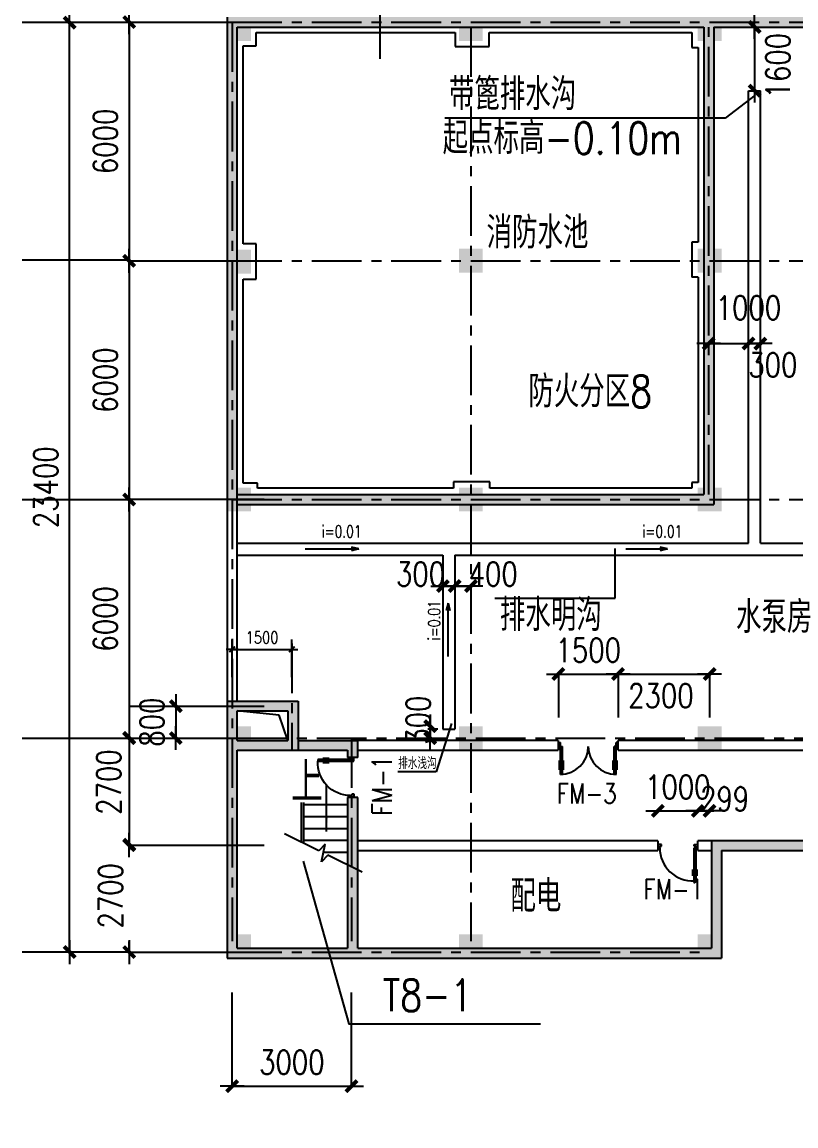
# Model space of a CAD drawing. Extents: x -542930 to 249594, y -301235 to 84515.
# Drawn here: x -107158 to -87706, y -147803 to -120059 of the extents above; entities that cross this region are included whole.
import ezdxf

# ---------------------------------------------------------------- set-up
doc = ezdxf.new("R2010")
doc.units = 0
doc.header["$LTSCALE"] = 1000
doc.header["$MEASUREMENT"] = 0
doc.linetypes.add('CENTER', pattern=[2, 1.25, -0.25, 0.25, -0.25])
doc.layers.get('0').update_dxf_attribs({"linetype": 'CONTINUOUS'})
doc.layers.get('DEFPOINTS').update_dxf_attribs({"linetype": 'CONTINUOUS'})
for name, color, linetype in [('A-CH-TEXT', 2, 'CONTINUOUS'), ('A-COLUMN', 5, 'CONTINUOUS'), ('A-GRID', 1, 'CENTER'), ('A-STAIR', 3, 'CONTINUOUS'), ('AXIS', 3, 'CONTINUOUS'), ('OTHER', 7, 'CONTINUOUS'), ('PUB_DIM', 3, 'CONTINUOUS'), ('PUB_TITLE', 4, 'CONTINUOUS'), ('PUB_WINDW', 7, 'CONTINUOUS'), ('WALL', 255, 'CONTINUOUS'), ('WINDOW', 2, 'CONTINUOUS')]:
    doc.layers.add(name, color=color, linetype=linetype)
doc.styles.add('_HZTXT', font='txt.shx', dxfattribs={"width": 0.8, "bigfont": 'hztxt.shx'})
doc.styles.add('DIM_FONT', font='SIMPLEX.shx', dxfattribs={"width": 0.8})
doc.styles.add('HZXY', font='romans.shx', dxfattribs={"width": 0.8, "bigfont": 'hztxt.shx'})
doc.dimstyles.new('AXIS200', dxfattribs={"dimscale": 2, "dimtxt": 300, "dimasz": 1, "dimexe": 250, "dimexo": 300, "dimgap": 150, "dimtad": 1, "dimdec": 0, "dimdsep": 46, "dimtxsty": 'DIM_FONT', "dimblk": '_DIMX', "dimblk1": '_DIMX', "dimblk2": '_DIMX', "dimsah": 1, "dimcen": 5, "dimse1": 1, "dimse2": 1, "dimclrt": 7, "dimadec": 0, "dimazin": 0, "dimtfac": 1, "dimtdec": 0, "dimtix": 1, "dimtmove": 2, "dimatfit": 3, "dimldrblk": '_DIMX', "dimfxl": 1, "dimarcsym": 0})
doc.dimstyles.new('DIMN', dxfattribs={"dimtxt": 300, "dimasz": 1, "dimexe": 250, "dimexo": 300, "dimgap": 150, "dimtad": 1, "dimdec": 0, "dimdsep": 46, "dimtxsty": 'DIM_FONT', "dimblk": '_DIMX', "dimcen": 2.5, "dimclrt": 7, "dimadec": 0, "dimazin": 0, "dimtfac": 1, "dimtdec": 0, "dimtix": 1, "dimtmove": 2, "dimatfit": 3, "dimldrblk": '_DIMX', "dimfxl": 1, "dimtolj": 1, "dimtzin": 0, "dimarcsym": 0})

# ---------------------------------------------------------------- blocks, each defined once
blk = doc.blocks.new('_DIMX')
blk.add_line((-150, 0), (150, 0))
at = {"const_width": 50}
blk.add_lwpolyline([(-70, -70), (70, 70)], dxfattribs=at)
blk = doc.blocks.new('*D334')
at = {"layer": 'DEFPOINTS', "color": 0, "transparency": 16777216}
for p in [(-98876, -146803), (-101876, -147803), (-98876, -147803)]:
    blk.add_point(p, dxfattribs=at)
at = {"layer": 'PUB_DIM', "color": 0, "lineweight": -2, "transparency": 16777216}
blk.add_line((-101874, -146803), (-98878, -146803), dxfattribs=at)
at = {"layer": 'PUB_DIM', "color": 0, "lineweight": -2, "transparency": 16777216, "xscale": 2, "yscale": 2, "zscale": 2, "rotation": 180}
blk.add_blockref('_DIMX', (-101876, -146803), dxfattribs=at)
at = {"layer": 'PUB_DIM', "color": 0, "lineweight": -2, "transparency": 16777216, "xscale": 2, "yscale": 2, "zscale": 2}
blk.add_blockref('_DIMX', (-98876, -146803), dxfattribs=at)
at = {"layer": 'PUB_DIM', "color": 7, "transparency": 16777216, "insert": (-100376, -146203), "char_height": 600, "attachment_point": 5, "style": 'DIM_FONT'}
blk.add_mtext('3000', dxfattribs=at)
blk = doc.blocks.new('*D336')
at = {"layer": 'DEFPOINTS', "color": 0, "transparency": 16777216}
for p in [(-106962, -120071), (-105962, -120071), (-106962, -143434)]:
    blk.add_point(p, dxfattribs=at)
at = {"layer": 'PUB_DIM', "color": 0, "lineweight": -2, "transparency": 16777216}
blk.add_line((-105962, -143432), (-105962, -120073), dxfattribs=at)
at = {"layer": 'PUB_DIM', "color": 0, "lineweight": -2, "transparency": 16777216, "xscale": 2, "yscale": 2, "zscale": 2}
for p, rotation in [((-105962, -120071), 90), ((-105962, -143434), 270)]:
    blk.add_blockref('_DIMX', p, dxfattribs=dict(at, rotation=rotation))
at = {"layer": 'PUB_DIM', "color": 7, "transparency": 16777216, "insert": (-106562, -131752), "char_height": 600, "attachment_point": 5, "rotation": 90, "style": 'DIM_FONT'}
blk.add_mtext('23400', dxfattribs=at)
blk = doc.blocks.new('*D337')
at = {"layer": 'DEFPOINTS', "color": 0, "transparency": 16777216}
for p in [(-104046, -132059), (-104464, -138059), (-104046, -138059)]:
    blk.add_point(p, dxfattribs=at)
at = {"layer": 'PUB_DIM', "color": 0, "lineweight": -2, "transparency": 16777216}
blk.add_line((-104464, -132061), (-104464, -138057), dxfattribs=at)
at = {"layer": 'PUB_DIM', "color": 0, "lineweight": -2, "transparency": 16777216, "xscale": 2, "yscale": 2, "zscale": 2}
for p, rotation in [((-104464, -132059), 90), ((-104464, -138059), 270)]:
    blk.add_blockref('_DIMX', p, dxfattribs=dict(at, rotation=rotation))
at = {"layer": 'PUB_DIM', "color": 7, "transparency": 16777216, "insert": (-105064, -135059), "char_height": 600, "attachment_point": 5, "rotation": 90, "style": 'DIM_FONT'}
blk.add_mtext('6000', dxfattribs=at)
blk = doc.blocks.new('*D338')
at = {"layer": 'DEFPOINTS', "color": 0, "transparency": 16777216}
for p in [(-104046, -126059), (-104464, -132059), (-104046, -132059)]:
    blk.add_point(p, dxfattribs=at)
at = {"layer": 'PUB_DIM', "color": 0, "lineweight": -2, "transparency": 16777216}
blk.add_line((-104464, -126061), (-104464, -132057), dxfattribs=at)
at = {"layer": 'PUB_DIM', "color": 0, "lineweight": -2, "transparency": 16777216, "xscale": 2, "yscale": 2, "zscale": 2}
for p, rotation in [((-104464, -126059), 90), ((-104464, -132059), 270)]:
    blk.add_blockref('_DIMX', p, dxfattribs=dict(at, rotation=rotation))
at = {"layer": 'PUB_DIM', "color": 7, "transparency": 16777216, "insert": (-105064, -129059), "char_height": 600, "attachment_point": 5, "rotation": 90, "style": 'DIM_FONT'}
blk.add_mtext('6000', dxfattribs=at)
blk = doc.blocks.new('_FZH')
blk.add_solid([(-0.5, -0.5), (0.5, -0.5), (-0.5, 0.5), (0.5, 0.5)])
blk = doc.blocks.new('*D339')
at = {"layer": 'DEFPOINTS', "color": 0, "transparency": 16777216}
for p in [(-104046, -138049), (-104464, -140749), (-104046, -140749)]:
    blk.add_point(p, dxfattribs=at)
at = {"layer": 'PUB_DIM', "color": 0, "lineweight": -2, "transparency": 16777216}
for p, q in [((-104464, -138047), (-104464, -138045)), ((-104464, -138049), (-104464, -140749)), ((-104464, -140751), (-104464, -140753))]:
    blk.add_line(p, q, dxfattribs=at)
at = {"layer": 'PUB_DIM', "color": 0, "lineweight": -2, "transparency": 16777216, "xscale": 2, "yscale": 2, "zscale": 2}
for p, rotation in [((-104464, -138049), 270), ((-104464, -140749), 90)]:
    blk.add_blockref('_DIMX', p, dxfattribs=dict(at, rotation=rotation))
at = {"layer": 'PUB_DIM', "color": 7, "transparency": 16777216, "insert": (-104978, -139162), "char_height": 600, "attachment_point": 5, "rotation": 90, "style": 'DIM_FONT'}
blk.add_mtext('2700', dxfattribs=at)
blk = doc.blocks.new('*D340')
at = {"layer": 'DEFPOINTS', "color": 0, "transparency": 16777216}
for p in [(-104046, -140734), (-104464, -143434), (-104046, -143434)]:
    blk.add_point(p, dxfattribs=at)
at = {"layer": 'PUB_DIM', "color": 0, "lineweight": -2, "transparency": 16777216}
for p, q in [((-104464, -140736), (-104464, -140874)), ((-104464, -143432), (-104464, -143166))]:
    blk.add_line(p, q, dxfattribs=at)
at = {"layer": 'PUB_DIM', "color": 0, "lineweight": -2, "transparency": 16777216, "xscale": 2, "yscale": 2, "zscale": 2}
for p, rotation in [((-104464, -140734), 90), ((-104464, -143434), 270)]:
    blk.add_blockref('_DIMX', p, dxfattribs=dict(at, rotation=rotation))
at = {"layer": 'PUB_DIM', "color": 7, "transparency": 16777216, "insert": (-104933, -142020), "char_height": 600, "attachment_point": 5, "rotation": 90, "style": 'DIM_FONT'}
blk.add_mtext('2700', dxfattribs=at)
blk = doc.blocks.new('*D341')
at = {"layer": 'DEFPOINTS', "color": 0, "transparency": 16777216}
for p in [(-102293, -137254), (-103293, -138054), (-102293, -138054)]:
    blk.add_point(p, dxfattribs=at)
at = {"layer": 'PUB_DIM', "color": 0, "lineweight": -2, "transparency": 16777216}
for p, q in [((-103293, -137252), (-103293, -137250)), ((-103293, -137254), (-103293, -138054)), ((-103293, -138056), (-103293, -138058))]:
    blk.add_line(p, q, dxfattribs=at)
at = {"layer": 'PUB_DIM', "color": 0, "lineweight": -2, "transparency": 16777216, "xscale": 2, "yscale": 2, "zscale": 2}
for p, rotation in [((-103293, -137254), 270), ((-103293, -138054), 90)]:
    blk.add_blockref('_DIMX', p, dxfattribs=dict(at, rotation=rotation))
at = {"layer": 'PUB_DIM', "color": 7, "transparency": 16777216, "insert": (-103893, -137654), "char_height": 600, "attachment_point": 5, "rotation": 90, "style": 'DIM_FONT'}
blk.add_mtext('800', dxfattribs=at)
blk = doc.blocks.new('*D342')
at = {"layer": 'DEFPOINTS', "color": 0, "transparency": 16777216}
for p in [(-104046, -120059), (-104464, -126059), (-104046, -126059)]:
    blk.add_point(p, dxfattribs=at)
at = {"layer": 'PUB_DIM', "color": 0, "lineweight": -2, "transparency": 16777216}
blk.add_line((-104464, -120061), (-104464, -126057), dxfattribs=at)
at = {"layer": 'PUB_DIM', "color": 0, "lineweight": -2, "transparency": 16777216, "xscale": 2, "yscale": 2, "zscale": 2}
for p, rotation in [((-104464, -120059), 90), ((-104464, -126059), 270)]:
    blk.add_blockref('_DIMX', p, dxfattribs=dict(at, rotation=rotation))
at = {"layer": 'PUB_DIM', "color": 7, "transparency": 16777216, "insert": (-105064, -123059), "char_height": 600, "attachment_point": 5, "rotation": 90, "style": 'DIM_FONT'}
blk.add_mtext('6000', dxfattribs=at)
blk = doc.blocks.new('*D348')
at = {"layer": 'DEFPOINTS', "color": 0, "transparency": 16777216}
for p in [(-89876, -139884), (-90175, -140634), (-89876, -140634)]:
    blk.add_point(p, dxfattribs=at)
at = {"layer": 'PUB_DIM', "color": 0, "lineweight": -2, "transparency": 16777216}
for p, q in [((-90177, -139884), (-90179, -139884)), ((-90175, -139884), (-89876, -139884)), ((-89874, -139884), (-89872, -139884))]:
    blk.add_line(p, q, dxfattribs=at)
at = {"layer": 'PUB_DIM', "color": 0, "lineweight": -2, "transparency": 16777216, "xscale": 2, "yscale": 2, "zscale": 2}
blk.add_blockref('_DIMX', (-90175, -139884), dxfattribs=at)
at = {"layer": 'PUB_DIM', "color": 0, "lineweight": -2, "transparency": 16777216, "xscale": 2, "yscale": 2, "zscale": 2, "rotation": 180}
blk.add_blockref('_DIMX', (-89876, -139884), dxfattribs=at)
at = {"layer": 'PUB_DIM', "color": 7, "transparency": 16777216, "insert": (-89498, -139584), "char_height": 600, "attachment_point": 5, "style": 'DIM_FONT'}
blk.add_mtext('299', dxfattribs=at)
blk = doc.blocks.new('*D349')
at = {"layer": 'DEFPOINTS', "color": 0, "transparency": 16777216}
for p in [(-90175, -139884), (-91175, -140634), (-90175, -140634)]:
    blk.add_point(p, dxfattribs=at)
at = {"layer": 'PUB_DIM', "color": 0, "lineweight": -2, "transparency": 16777216}
for p, q in [((-91177, -139884), (-91179, -139884)), ((-91175, -139884), (-90175, -139884)), ((-90173, -139884), (-90171, -139884))]:
    blk.add_line(p, q, dxfattribs=at)
at = {"layer": 'PUB_DIM', "color": 0, "lineweight": -2, "transparency": 16777216, "xscale": 2, "yscale": 2, "zscale": 2}
blk.add_blockref('_DIMX', (-91175, -139884), dxfattribs=at)
at = {"layer": 'PUB_DIM', "color": 0, "lineweight": -2, "transparency": 16777216, "xscale": 2, "yscale": 2, "zscale": 2, "rotation": 180}
blk.add_blockref('_DIMX', (-90175, -139884), dxfattribs=at)
at = {"layer": 'PUB_DIM', "color": 7, "transparency": 16777216, "insert": (-90675, -139284), "char_height": 600, "attachment_point": 5, "style": 'DIM_FONT'}
blk.add_mtext('1000', dxfattribs=at)
blk = doc.blocks.new('_ARROW')
blk.add_solid([(0, 0), (-1, 0.1), (-1, -0.1)])
blk = doc.blocks.new('M_A23MCU')
for p, q in [((-0.454, 0.081), (-0.454, 0.905)), ((-0.454, 0.905), (-0.413, 0.905)), ((-0.413, 0.905), (-0.413, 0.081)), ((-0.489, 0.782), (-0.489, 0.624)), ((-0.378, 0.782), (-0.378, 0.624)), ((-0.495, -0.002), (-0.495, 0.081)), ((-0.495, 0.081), (-0.454, 0.081)), ((-0.413, 0.081), (-0.454, 0.081)), ((-0.454, 0.081), (-0.454, 0.039)), ((-0.454, 0.039), (-0.413, 0.039)), ((-0.413, 0.039), (-0.413, -0.002)), ((0.412, 0.039), (0.412, -0.002)), ((0.453, 0.039), (0.412, 0.039)), ((0.453, 0.081), (0.453, 0.039)), ((0.494, 0.081), (0.453, 0.081)), ((0.494, -0.002), (0.494, 0.081)), ((-0.413, -0.002), (-0.495, -0.002)), ((-0.495, -0.002), (-0.495, -0.002)), ((0.412, -0.002), (0.494, -0.002)), ((0.494, -0.002), (0.494, -0.002))]:
    blk.add_line(p, q)
blk.add_arc((-0.372, 0.082), 0.825, 359.9283, 92.866)
blk = doc.blocks.new('*D352')
at = {"layer": 'DEFPOINTS', "color": 0, "transparency": 16777216}
for p in [(-96581, -134233), (-96581, -135233), (-96281, -135233)]:
    blk.add_point(p, dxfattribs=at)
at = {"layer": 'PUB_DIM', "color": 0, "lineweight": -2, "transparency": 16777216}
for p, q in [((-96583, -134233), (-96585, -134233)), ((-96281, -134233), (-96581, -134233)), ((-96279, -134233), (-96277, -134233))]:
    blk.add_line(p, q, dxfattribs=at)
at = {"layer": 'PUB_DIM', "color": 0, "lineweight": -2, "transparency": 16777216, "xscale": 2, "yscale": 2, "zscale": 2}
blk.add_blockref('_DIMX', (-96581, -134233), dxfattribs=at)
at = {"layer": 'PUB_DIM', "color": 0, "lineweight": -2, "transparency": 16777216, "xscale": 2, "yscale": 2, "zscale": 2, "rotation": 180}
blk.add_blockref('_DIMX', (-96281, -134233), dxfattribs=at)
at = {"layer": 'PUB_DIM', "color": 7, "transparency": 16777216, "insert": (-97141, -133933), "char_height": 600, "attachment_point": 5, "style": 'DIM_FONT'}
blk.add_mtext('300', dxfattribs=at)
blk = doc.blocks.new('*D353')
at = {"layer": 'DEFPOINTS', "color": 0, "transparency": 16777216}
for p in [(-96281, -134233), (-96281, -135233), (-95876, -135233)]:
    blk.add_point(p, dxfattribs=at)
at = {"layer": 'PUB_DIM', "color": 0, "lineweight": -2, "transparency": 16777216}
for p, q in [((-96283, -134233), (-96285, -134233)), ((-95876, -134233), (-96281, -134233)), ((-95874, -134233), (-95872, -134233))]:
    blk.add_line(p, q, dxfattribs=at)
at = {"layer": 'PUB_DIM', "color": 0, "lineweight": -2, "transparency": 16777216, "xscale": 2, "yscale": 2, "zscale": 2}
blk.add_blockref('_DIMX', (-96281, -134233), dxfattribs=at)
at = {"layer": 'PUB_DIM', "color": 0, "lineweight": -2, "transparency": 16777216, "xscale": 2, "yscale": 2, "zscale": 2, "rotation": 180}
blk.add_blockref('_DIMX', (-95876, -134233), dxfattribs=at)
at = {"layer": 'PUB_DIM', "color": 7, "transparency": 16777216, "insert": (-95315, -133933), "char_height": 600, "attachment_point": 5, "style": 'DIM_FONT'}
blk.add_mtext('400', dxfattribs=at)
blk = doc.blocks.new('*D354')
at = {"layer": 'DEFPOINTS', "color": 0, "transparency": 16777216}
for p in [(-97900, -137759), (-96900, -137759), (-97900, -138059)]:
    blk.add_point(p, dxfattribs=at)
at = {"layer": 'PUB_DIM', "color": 0, "lineweight": -2, "transparency": 16777216}
for p, q in [((-96900, -137757), (-96900, -137755)), ((-96900, -138059), (-96900, -137759)), ((-96900, -138061), (-96900, -138063))]:
    blk.add_line(p, q, dxfattribs=at)
at = {"layer": 'PUB_DIM', "color": 0, "lineweight": -2, "transparency": 16777216, "xscale": 2, "yscale": 2, "zscale": 2}
for p, rotation in [((-96900, -137759), 270), ((-96900, -138059), 90)]:
    blk.add_blockref('_DIMX', p, dxfattribs=dict(at, rotation=rotation))
at = {"layer": 'PUB_DIM', "color": 7, "transparency": 16777216, "insert": (-97200, -137604), "char_height": 600, "attachment_point": 5, "rotation": 90, "style": 'DIM_FONT'}
blk.add_mtext('300', dxfattribs=at)
blk = doc.blocks.new('*D356')
at = {"layer": 'DEFPOINTS', "color": 0, "transparency": 16777216}
for p in [(-89876, -136445), (-92176, -138112), (-89876, -138112)]:
    blk.add_point(p, dxfattribs=at)
at = {"layer": 'PUB_DIM', "color": 0, "lineweight": -2, "transparency": 16777216}
for p, q in [((-92178, -136445), (-92180, -136445)), ((-92176, -136445), (-89876, -136445)), ((-89874, -136445), (-89872, -136445))]:
    blk.add_line(p, q, dxfattribs=at)
at = {"layer": 'PUB_DIM', "color": 0, "lineweight": -2, "transparency": 16777216, "xscale": 2, "yscale": 2, "zscale": 2}
blk.add_blockref('_DIMX', (-92176, -136445), dxfattribs=at)
at = {"layer": 'PUB_DIM', "color": 0, "lineweight": -2, "transparency": 16777216, "xscale": 2, "yscale": 2, "zscale": 2, "rotation": 180}
blk.add_blockref('_DIMX', (-89876, -136445), dxfattribs=at)
at = {"layer": 'PUB_DIM', "color": 7, "transparency": 16777216, "insert": (-91100, -136989), "char_height": 600, "attachment_point": 5, "style": 'DIM_FONT'}
blk.add_mtext('2300', dxfattribs=at)
blk = doc.blocks.new('*D357')
at = {"layer": 'DEFPOINTS', "color": 0, "transparency": 16777216}
for p in [(-92176, -136445), (-93676, -138112), (-92176, -138112)]:
    blk.add_point(p, dxfattribs=at)
at = {"layer": 'PUB_DIM', "color": 0, "lineweight": -2, "transparency": 16777216}
for p, q in [((-93678, -136445), (-93680, -136445)), ((-93676, -136445), (-92176, -136445)), ((-92174, -136445), (-92172, -136445))]:
    blk.add_line(p, q, dxfattribs=at)
at = {"layer": 'PUB_DIM', "color": 0, "lineweight": -2, "transparency": 16777216, "xscale": 2, "yscale": 2, "zscale": 2}
blk.add_blockref('_DIMX', (-93676, -136445), dxfattribs=at)
at = {"layer": 'PUB_DIM', "color": 0, "lineweight": -2, "transparency": 16777216, "xscale": 2, "yscale": 2, "zscale": 2, "rotation": 180}
blk.add_blockref('_DIMX', (-92176, -136445), dxfattribs=at)
at = {"layer": 'PUB_DIM', "color": 7, "transparency": 16777216, "insert": (-92926, -135845), "char_height": 600, "attachment_point": 5, "style": 'DIM_FONT'}
blk.add_mtext('1500', dxfattribs=at)
blk = doc.blocks.new('M_A20TUI')
for p, q in [((-0.483, 0.396), (-0.483, 0.235)), ((-0.467, 0.471), (-0.467, -0.062)), ((-0.433, 0.47), (-0.433, 0.004)), ((-0.417, 0.396), (-0.417, 0.235)), ((0.417, 0.396), (0.417, 0.235)), ((0.433, 0.47), (0.433, 0.004)), ((0.467, 0.471), (0.467, -0.062)), ((0.483, 0.396), (0.483, 0.235)), ((-0.5, 0.004), (-0.433, 0.004)), ((-0.5, 0.004), (-0.5, -0.062)), ((0.5, 0.004), (0.433, 0.004)), ((0.5, 0.004), (0.5, -0.062)), ((-0.5, -0.062), (-0.467, -0.062)), ((0.5, -0.062), (0.467, -0.062))]:
    blk.add_line(p, q)
for centre, start, end in [((-0.467, 0.004), 0, 90), ((0.467, 0.004), 90, 180)]:
    blk.add_arc(centre, 0.467, start, end)
blk = doc.blocks.new('*D372')
at = {"layer": 'DEFPOINTS', "color": 0, "transparency": 16777216}
for p in [(-89899, -127632), (-88899, -127632), (-88899, -128140)]:
    blk.add_point(p, dxfattribs=at)
at = {"layer": 'PUB_DIM', "color": 0, "lineweight": -2, "transparency": 16777216}
blk.add_line((-89897, -128140), (-88901, -128140), dxfattribs=at)
at = {"layer": 'PUB_DIM', "color": 0, "lineweight": -2, "transparency": 16777216, "xscale": 2, "yscale": 2, "zscale": 2, "rotation": 180}
blk.add_blockref('_DIMX', (-89899, -128140), dxfattribs=at)
at = {"layer": 'PUB_DIM', "color": 0, "lineweight": -2, "transparency": 16777216, "xscale": 2, "yscale": 2, "zscale": 2}
blk.add_blockref('_DIMX', (-88899, -128140), dxfattribs=at)
at = {"layer": 'PUB_DIM', "color": 7, "transparency": 16777216, "insert": (-88899, -127240), "char_height": 600, "attachment_point": 5, "style": 'DIM_FONT'}
blk.add_mtext('1000', dxfattribs=at)
blk = doc.blocks.new('*D373')
at = {"layer": 'DEFPOINTS', "color": 0, "transparency": 16777216}
for p in [(-88899, -127632), (-88599, -127696), (-88599, -128140)]:
    blk.add_point(p, dxfattribs=at)
at = {"layer": 'PUB_DIM', "color": 0, "lineweight": -2, "transparency": 16777216}
for p, q in [((-88901, -128140), (-88903, -128140)), ((-88899, -128140), (-88599, -128140)), ((-88597, -128140), (-88595, -128140))]:
    blk.add_line(p, q, dxfattribs=at)
at = {"layer": 'PUB_DIM', "color": 0, "lineweight": -2, "transparency": 16777216, "xscale": 2, "yscale": 2, "zscale": 2}
blk.add_blockref('_DIMX', (-88899, -128140), dxfattribs=at)
at = {"layer": 'PUB_DIM', "color": 0, "lineweight": -2, "transparency": 16777216, "xscale": 2, "yscale": 2, "zscale": 2, "rotation": 180}
blk.add_blockref('_DIMX', (-88599, -128140), dxfattribs=at)
at = {"layer": 'PUB_DIM', "color": 7, "transparency": 16777216, "insert": (-88285, -128676), "char_height": 600, "attachment_point": 5, "style": 'DIM_FONT'}
blk.add_mtext('300', dxfattribs=at)
blk = doc.blocks.new('*D375')
at = {"layer": 'DEFPOINTS', "color": 0, "transparency": 16777216}
for p in [(-87745, -120184), (-88745, -121784), (-87745, -121784)]:
    blk.add_point(p, dxfattribs=at)
at = {"layer": 'PUB_DIM', "color": 0, "lineweight": -2, "transparency": 16777216}
blk.add_line((-88745, -120186), (-88745, -121782), dxfattribs=at)
at = {"layer": 'PUB_DIM', "color": 0, "lineweight": -2, "transparency": 16777216, "xscale": 2, "yscale": 2, "zscale": 2}
for p, rotation in [((-88745, -120184), 90), ((-88745, -121784), 270)]:
    blk.add_blockref('_DIMX', p, dxfattribs=dict(at, rotation=rotation))
at = {"layer": 'PUB_DIM', "color": 7, "transparency": 16777216, "insert": (-88159, -121154), "char_height": 600, "attachment_point": 5, "rotation": 90, "style": 'DIM_FONT'}
blk.add_mtext('1600', dxfattribs=at)

msp = doc.modelspace()

# ---------------------------------------------------------------- hatches: boundary and pattern name
h = msp.add_hatch(color=256)
h.paths.add_polyline_path([(-98164.003, -120059.175), (-101875.849, -120059.175), (-101875.849, -126058.951), (-101750.849, -126058.951), (-101750.849, -120184.175), (-98164.003, -120184.175)])
h.paths.add_polyline_path([(-89893.674, -120059.175), (-98164.003, -120059.175), (-98164.003, -120184.175), (-90018.674, -120184.175), (-90018.674, -122471.097), (-89893.674, -122471.097)])
h.paths.add_polyline_path([(-89893.674, -122471.097), (-90018.674, -122471.097), (-90018.674, -126058.951), (-89893.674, -126058.951)])
h.paths.add_polyline_path([(-89768.674, -126058.951), (-90018.674, -126058.951), (-90018.674, -131933.951), (-95875.849, -131933.951), (-95875.849, -132058.951), (-89768.674, -132058.951)])
h.paths.add_polyline_path([(-89768.674, -132058.951), (-95875.849, -132058.951), (-95875.849, -132183.951), (-89768.674, -132183.951)])
h.paths.add_polyline_path([(-95875.849, -132058.951), (-101750.849, -132058.951), (-101750.849, -132183.951), (-95875.849, -132183.951)])
h.paths.add_polyline_path([(-95875.849, -131933.951), (-101750.849, -131933.951), (-101750.849, -132058.951), (-95875.849, -132058.951)])
h.paths.add_polyline_path([(-101750.849, -126058.951), (-101875.849, -126058.951), (-101875.849, -132054.391), (-101750.849, -132054.391), (-101750.849, -131933.951)])
h.paths.add_polyline_path([(-101875.849, -126058.951), (-102000.849, -126058.951), (-102000.849, -132054.391), (-101875.849, -132054.391)])
h.paths.add_polyline_path([(-101875.849, -120064.391), (-102000.849, -120064.391), (-102000.849, -126058.951), (-101875.849, -126058.951)])
h.paths.add_polyline_path([(-95410.607, -123575.739), (-88772.827, -123575.739), (-88772.827, -122375.739), (-95410.607, -122375.739)], flags=9)
h.paths.add_polyline_path([(-89873.634, -127614.681), (-88923.634, -127614.681), (-88923.634, -128064.681), (-89873.634, -128064.681)], flags=9)
h = msp.add_hatch(color=256)
h.paths.add_polyline_path([(-78000.849, -120184.175), (-78000.849, -126058.951), (-77875.849, -126058.951), (-77875.849, -120059.175), (-89893.674, -120059.175), (-89893.674, -122471.097), (-89768.674, -122471.097), (-89768.674, -120184.175)])
h.paths.add_polyline_path([(-78000.849, -132058.951), (-77875.849, -132058.951), (-77875.849, -126058.951), (-78000.849, -126058.951)])
msp.add_hatch(color=256).paths.add_polyline_path([(-89768.674, -122471.097), (-89893.674, -122471.097), (-89893.674, -126058.951), (-89768.674, -126058.951)])
at = {"layer": 'PUB_DIM'}
h = msp.add_hatch(color=256, dxfattribs=at)
h.paths.add_polyline_path([(-102000.849, -119934.175), (-102000.849, -120064.391), (-101875.849, -120064.391), (-101875.849, -120058.951), (-95880.848, -120058.951), (-95880.848, -119934.175)])
h.paths.add_polyline_path([(-89891.397, -120058.951), (-89891.397, -119934.175), (-95880.848, -119934.175), (-95880.848, -120058.951)])
h.paths.add_polyline_path([(-89891.397, -119934.175), (-89891.397, -120058.951), (-86873.848, -120058.951), (-86873.848, -119934.175)])
h = msp.add_hatch(color=256, dxfattribs=at)
h.paths.add_polyline_path([(-100481.47, -137373.211), (-100481.47, -138058.951), (-100375.849, -138058.951), (-100375.849, -137123.211), (-101875.849, -137123.211), (-101875.849, -138054.171), (-101750.849, -138054.171), (-101750.849, -137373.211)])
h.paths.add_polyline_path([(-101875.849, -137254.171), (-101875.849, -137123.211), (-102000.849, -137123.211), (-102000.849, -137254.171)])
h = msp.add_hatch(color=256, dxfattribs=at)
h.paths.add_polyline_path([(-100375.849, -138362.086), (-100375.849, -138058.951), (-100481.47, -138058.951), (-100481.47, -138112.086), (-101750.849, -138112.086), (-101750.849, -138054.171), (-101875.849, -138054.171), (-101875.849, -140748.951), (-101750.849, -140748.951), (-101750.849, -138362.086)])
h.paths.add_polyline_path([(-101750.849, -140748.951), (-102000.849, -140748.951), (-102000.849, -143433.731), (-101074.188, -143433.731), (-99454.108, -143433.731), (-99482.109, -143333.951), (-101750.849, -143333.951)])
h.paths.add_polyline_path([(-101875.849, -138054.171), (-102000.849, -138054.171), (-102000.849, -140748.951), (-101875.849, -140748.951)])
h.paths.add_polyline_path([(-101875.849, -137254.171), (-102000.849, -137254.171), (-102000.849, -138054.171), (-101875.849, -138054.171)])
h = msp.add_hatch(color=256, dxfattribs=at)
h.paths.add_polyline_path([(-98875.849, -138547.014), (-98718.24, -138547.014), (-98718.24, -138112.086), (-98875.849, -138112.086)])
h.paths.add_polyline_path([(-98981.47, -138362.086), (-98981.47, -138547.014), (-98875.849, -138547.014), (-98875.849, -138112.086), (-100218.24, -138112.086), (-100218.24, -138362.086)])
h.paths.add_polyline_path([(-100218.24, -138058.951), (-100375.849, -138058.951), (-100375.849, -138362.086), (-100218.24, -138362.086)])
h.paths.add_polyline_path([(-100218.24, -137123.211), (-100375.849, -137123.211), (-100375.849, -138058.951), (-100218.24, -138058.951)])
h = msp.add_hatch(color=256, dxfattribs=at)
h.paths.add_polyline_path([(-89875.849, -143333.951), (-98718.24, -143333.951), (-98718.24, -141373.889), (-98981.47, -141243.444), (-98981.47, -143333.951), (-99482.109, -143333.951), (-99454.108, -143433.731), (-89875.849, -143433.731)])
h.paths.add_polyline_path([(-98718.24, -139547.014), (-98875.849, -139547.014), (-98875.849, -141295.785), (-98718.24, -141373.889), (-98718.24, -140633.951)])
h.paths.add_polyline_path([(-98875.849, -139547.014), (-98981.47, -139547.014), (-98981.47, -141243.444), (-98875.849, -141295.785)])
h = msp.add_hatch(color=256, dxfattribs=at)
h.paths.add_polyline_path([(-83875.849, -140633.951), (-89825.849, -140633.951), (-89825.849, -140758.951), (-83875.849, -140758.951)])
h.paths.add_polyline_path([(-77875.849, -140633.951), (-83875.849, -140633.951), (-83875.849, -140758.951), (-77875.849, -140758.951)])
h.paths.add_polyline_path([(-77067.709, -140664.328, -0.00759552), (-77067.247, -140633.951), (-77875.849, -140633.951), (-77875.849, -140758.951), (-77063.222, -140758.951, -0.023695671)])
h.paths.add_polyline_path([(-76847.709, -141504.328), (-75287.709, -141504.328), (-75287.709, -139824.328), (-76847.709, -139824.328)], flags=9)
for points in [[(-89575.849, -140883.951), (-77043.293, -140883.951, -0.031676401), (-77063.222, -140758.951), (-89825.849, -140758.951), (-89825.849, -143333.951), (-89875.849, -143333.951), (-89875.849, -143433.731), (-99454.108, -143433.731), (-99411.952, -143583.951), (-89575.849, -143583.951)], [(-99411.952, -143583.951), (-99454.108, -143433.731), (-101875.849, -143433.731), (-102000.849, -143433.731), (-102000.849, -143583.951)]]:
    msp.add_hatch(color=256, dxfattribs=at).paths.add_polyline_path(points)

# ---------------------------------------------------------------- linework, layer by layer
at = {"layer": 'A-CH-TEXT', "color": 7}
msp.add_lwpolyline([(-100095.064, -141149.721), (-98946.908, -145241.107), (-94122.638, -145241.107)], dxfattribs=at)
at = {"layer": 'A-GRID'}
for p, q in [((-101875.849, -120059.175), (-77875.849, -120059.175)), ((-101875.849, -120059.175), (-101875.849, -143158.951)), ((-89893.674, -131932.951), (-89893.674, -120058.175)), ((-95875.849, -120184.175), (-95875.849, -143158.951)), ((-101875.849, -126058.951), (-77875.849, -126058.951)), ((-101875.849, -132058.951), (-77875.849, -132058.951)), ((-100375.849, -135675.741), (-100375.849, -138362.086)), ((-101750.849, -138058.951), (-60199.368, -138058.951)), ((-98875.849, -138058.951), (-98875.849, -143158.951)), ((-101875.849, -143433.731), (-89875.849, -143433.731))]:
    msp.add_line(p, q, dxfattribs=at)
at = {"layer": 'A-STAIR'}
for p, q in [((-100143.194, -139673.49), (-100143.194, -140667.743)), ((-100083.194, -139673.49), (-100083.194, -140697.477)), ((-98981.47, -139732.086), (-100083.194, -139732.086)), ((-98981.47, -140032.086), (-100083.194, -140032.086)), ((-98981.47, -140332.086), (-100083.194, -140332.086)), ((-98981.47, -140632.086), (-100083.194, -140632.086)), ((-98981.47, -140932.086), (-99583.347, -140932.086))]:
    msp.add_line(p, q, dxfattribs=at)
at = {"layer": 'AXIS', "lineweight": -3}
for p, q in [((-88733.057, -121893.237), (-89482.625, -122471.097)), ((-89482.625, -122471.097), (-96532.198, -122471.097))]:
    msp.add_line(p, q, dxfattribs=at)
at = {"layer": 'AXIS'}
for points in [[(-88898.634, -121784.879), (-88598.634, -121784.879)], [(-88898.634, -133158.951), (-88898.634, -121784.879)], [(-88598.634, -133158.951), (-88598.634, -121784.879)], [(-101750.849, -133158.951), (-88898.634, -133158.951)], [(-88598.634, -133158.951), (-78800.849, -133158.951)], [(-100040.46, -133302.364), (-98694.753, -133302.364)], [(-98694.753, -133302.364), (-98878.283, -133254.979)], [(-98694.753, -133302.364), (-98878.283, -133349.339)], [(-91977.516, -133302.364), (-90931.81, -133302.364)], [(-90931.81, -133302.364), (-91115.339, -133254.979)], [(-90931.81, -133302.364), (-91115.339, -133349.339)], [(-101750.849, -133458.951), (-96580.848, -133458.951)], [(-96580.848, -133458.951), (-96580.848, -137829.735)], [(-96280.848, -133458.951), (-78800.849, -133458.951)], [(-96280.848, -133458.951), (-96280.848, -137829.735)], [(-96449.736, -134661.657), (-96497.121, -134845.186)], [(-96449.736, -136007.363), (-96449.736, -134661.657)], [(-96449.736, -134661.657), (-96402.761, -134845.186)], [(-96580.848, -137829.735), (-96280.848, -137829.735)]]:
    msp.add_lwpolyline(points, dxfattribs=at)
at = {"layer": 'AXIS', "lineweight": -3}
for points in [[(-96365.892, -137687.464), (-96747.62, -138899.848)], [(-96747.62, -138899.848), (-97713.961, -138899.848)]]:
    msp.add_lwpolyline(points, dxfattribs=at)
at = {"layer": 'OTHER', "color": 6}
for p, q in [((-100697.951, -137477.822), (-101750.849, -137373.211)), ((-100481.47, -138112.086), (-100697.951, -137477.822)), ((-99702.171, -140886.296), (-100562.815, -140459.797)), ((-99541.764, -140720.254), (-99702.171, -140886.296)), ((-99629.614, -141167.783), (-99541.764, -140720.254)), ((-99469.207, -141001.742), (-99629.614, -141167.783)), ((-98608.563, -141428.241), (-99469.207, -141001.742))]:
    msp.add_line(p, q, dxfattribs=at)
at = {"layer": 'PUB_DIM'}
for p, q in [((-98164.003, -107000.229), (-98164.003, -120984.479)), ((-104463.542, -120070.866), (-107157.767, -120070.866)), ((-104463.542, -120064.391), (-101074.185, -120064.391)), ((-101277.045, -120318.709), (-96275.047, -120318.709)), ((-101277.045, -120657.179), (-101277.045, -120318.709)), ((-96275.047, -120318.709), (-96275.047, -120670.197)), ((-95415.329, -120318.709), (-90322.15, -120318.709)), ((-95415.329, -120670.197), (-95415.329, -120318.709)), ((-90322.15, -120318.709), (-90322.15, -120696.233)), ((-89148.862, -120184.175), (-88283.726, -120184.175)), ((-101598.789, -125636.589), (-101598.789, -120657.179)), ((-101598.789, -120657.179), (-101277.045, -120657.179)), ((-96275.047, -120670.197), (-95415.329, -120670.197)), ((-90322.15, -120696.233), (-90161.623, -120696.233)), ((-90161.623, -120696.233), (-90161.623, -125589.672)), ((-101275.742, -125636.589), (-101598.789, -125636.589)), ((-101275.742, -126521.818), (-101275.742, -125636.589)), ((-90322.15, -125589.672), (-90322.15, -126472.896)), ((-90161.623, -125589.672), (-90322.15, -125589.672)), ((-104463.545, -126046.256), (-107157.77, -126046.256)), ((-104463.545, -126058.951), (-101074.188, -126058.951)), ((-90161.623, -126472.896), (-90322.15, -126472.896)), ((-90161.623, -126472.896), (-90161.623, -131631.41)), ((-101602.696, -126521.818), (-101275.742, -126521.818)), ((-101602.696, -131644.427), (-101602.696, -126521.818)), ((-101237.967, -131644.427), (-101602.696, -131644.427)), ((-101237.967, -131774.608), (-101237.967, -131644.427)), ((-96314.126, -131774.608), (-101237.967, -131774.608)), ((-96314.126, -131618.391), (-96314.126, -131774.608)), ((-95402.304, -131618.391), (-96314.126, -131618.391)), ((-95402.304, -131774.608), (-95402.304, -131618.391)), ((-90322.15, -131774.608), (-95402.304, -131774.608)), ((-90322.15, -131631.41), (-90322.15, -131774.608)), ((-90161.623, -131631.41), (-90322.15, -131631.41)), ((-104463.545, -132054.391), (-101074.188, -132054.391)), ((-104463.545, -132064.391), (-107157.77, -132064.391)), ((-92246.914, -134538.155), (-92248.542, -133286.495)), ((-96580.848, -133940.934), (-96580.848, -134415.946)), ((-96280.848, -133949.267), (-96280.848, -134424.28)), ((-104463.545, -137254.171), (-101074.188, -137254.171)), ((-96705.446, -137829.735), (-96955.573, -137829.735)), ((-104463.545, -138064.171), (-107157.77, -138064.171)), ((-104463.545, -138054.171), (-101074.188, -138054.171)), ((-104463.545, -140748.951), (-101074.188, -140748.951)), ((-104463.545, -143433.731), (-107157.77, -143433.731)), ((-104463.545, -143433.731), (-101074.188, -143433.731))]:
    msp.add_line(p, q, dxfattribs=at)
at = {"layer": 'PUB_DIM', "color": 6}
msp.add_lwpolyline([(-99502.705, -140404.692), (-99502.705, -139233.833)], dxfattribs=at)
at = {"layer": 'PUB_TITLE'}
for p, q in [((-95276.912, -134538.155), (-92246.914, -134538.155)), ((-101873.849, -146803.217), (-101873.849, -144451.277)), ((-98875.848, -146803.217), (-98875.848, -144451.277))]:
    msp.add_line(p, q, dxfattribs=at)
at = {"layer": 'PUB_WINDW'}
for p, q in [((-93676.229, -136444.83), (-93676.229, -137537.944)), ((-92172.229, -136444.83), (-92172.229, -137537.944)), ((-89879.245, -136444.83), (-89879.245, -137537.944))]:
    msp.add_line(p, q, dxfattribs=at)
at = {"layer": 'WALL', "color": 54}
for p, q in [((-102000.849, -119934.175), (-102000.849, -143583.951)), ((-101750.849, -137123.211), (-101750.849, -120184.175)), ((-101750.849, -120184.175), (-90018.674, -120184.175)), ((-90018.674, -120183.175), (-90018.674, -131933.951)), ((-89768.674, -120183.175), (-89768.674, -132183.951)), ((-89768.674, -120184.175), (-78000.849, -120184.175)), ((-101750.849, -131933.951), (-90018.674, -131933.951)), ((-101750.849, -132183.951), (-89768.674, -132183.951)), ((-102000.849, -137123.211), (-100218.24, -137123.211)), ((-100218.24, -137123.211), (-100218.24, -138362.086)), ((-101750.849, -138112.086), (-101750.849, -137373.211)), ((-101750.849, -137373.211), (-100481.47, -137373.211)), ((-100481.47, -137373.211), (-100481.47, -138112.086)), ((-101750.849, -138112.086), (-100481.47, -138112.086)), ((-100218.24, -138112.086), (-98718.24, -138112.086)), ((-98718.24, -138547.014), (-98718.24, -138112.086)), ((-101750.849, -143333.951), (-101750.849, -138362.086)), ((-101750.849, -138362.086), (-98981.47, -138362.086)), ((-98981.47, -138362.086), (-98981.47, -138547.014)), ((-98718.24, -138547.014), (-98981.47, -138547.014)), ((-98718.24, -139547.014), (-98981.47, -139547.014)), ((-98981.47, -139547.014), (-98981.47, -143333.951)), ((-98718.24, -143333.951), (-98718.24, -139547.014)), ((-89825.849, -140633.951), (-89825.849, -143333.951)), ((-89575.849, -140883.951), (-89575.849, -143583.951)), ((-89575.849, -140883.951), (-75125.849, -140883.951)), ((-101750.849, -143333.951), (-98981.47, -143333.951)), ((-98718.24, -143333.951), (-89825.849, -143333.951)), ((-102000.849, -143583.951), (-89575.849, -143583.951))]:
    msp.add_line(p, q, dxfattribs=at)
at = {"layer": 'WALL', "color": 54, "const_width": 50}
for points in [[(-98875.849, -138112.086), (-93676.24, -138112.086)], [(-93676.24, -138112.086), (-93676.24, -138362.086)], [(-92176.24, -138112.086), (-81476.08, -138112.086)], [(-92176.24, -138112.086), (-92176.24, -138362.086)], [(-98718.24, -138362.086), (-93676.24, -138362.086)], [(-92176.24, -138362.086), (-81476.08, -138362.086)], [(-98718.24, -140633.951), (-91175.299, -140633.951)], [(-91175.299, -140633.951), (-91175.299, -140883.951)], [(-90175.299, -140633.951), (-75375.849, -140633.951)], [(-90175.299, -140633.951), (-90175.299, -140883.951)], [(-98718.24, -140883.951), (-91175.299, -140883.951)], [(-90175.299, -140883.951), (-89825.849, -140883.951)]]:
    msp.add_lwpolyline(points, dxfattribs=at)

# ---------------------------------------------------------------- block references
at = {"layer": 'A-COLUMN', "xscale": -600, "yscale": 600, "zscale": 599.9999999999989, "rotation": 180}
for p in [(-101700.849, -120234.175), (-95875.849, -120233.951), (-89875.849, -120233.951), (-101700.849, -126082.309), (-95875.849, -126056.553), (-89875.849, -126056.553), (-101700.849, -132058.951), (-95875.849, -132058.951), (-89875.849, -132058.951), (-101700.849, -138062.086), (-95875.849, -138062.086), (-89875.849, -138062.086), (-101700.849, -143283.951), (-95875.849, -143283.951), (-89875.849, -143283.951)]:
    msp.add_blockref('_FZH', p, dxfattribs=at)
at = {"layer": 'PUB_DIM', "color": 6, "xscale": 400, "yscale": 400, "zscale": 400, "rotation": 270}
msp.add_blockref('_ARROW', (-99502.705, -140404.692), dxfattribs=at)
at = {"layer": 'WINDOW'}
for name, p, xscale, yscale, zscale, rotation in [('M_A20TUI', (-92926.24, -138262.086), 1500, 1500, 1499.999999999997, 180), ('M_A23MCU', (-98818.24, -139047.014), -1000, 1000, 999.9999999999982, 90), ('M_A23MCU', (-90675.299, -140733.951), 1000, 1000, 999.9999999999982, 180)]:
    msp.add_blockref(name, p, dxfattribs=dict(at, xscale=xscale, yscale=yscale, zscale=zscale, rotation=rotation))

# ---------------------------------------------------------------- texts
at = {"layer": 'A-CH-TEXT', "color": 7, "lineweight": -3, "style": 'HZXY', "width": 0.8}
for s, p in [('带篦排水沟', (-96429.246, -122270.901)), ('起点标高-0.10m', (-96586.41, -123375.739))]:
    msp.add_text(s, height=800, dxfattribs=at).set_placement(p)
at = {"layer": 'A-CH-TEXT', "color": 7, "style": 'HZXY', "width": 0.8}
for s, height, p in [('消防水池', 800, (-95481.26, -125749.817)), ('防火分区8', 800, (-94432.342, -129742.144)), ('排水明沟', 800, (-95147.172, -135360.849)), ('水泵房', 800, (-89211.165, -135412.514)), ('上', 1000, (-100398.047, -139663.059)), ('FM-3', 500, (-93719.125, -139697.896)), ('配电', 800, (-94881.728, -142424.05)), ('FM-1', 500, (-91541.306, -142105.019)), ('T8-1', 800, (-98090.778, -144921.866))]:
    msp.add_text(s, height=height, dxfattribs=at).set_placement(p)
msp.add_text('FM-1', height=500, rotation=90, dxfattribs=at).set_placement((-97861.432, -140002.935))
at = {"layer": 'AXIS', "style": '_HZTXT', "width": 0.75}
for p in [(-99628.484, -133010.784), (-91565.541, -133010.784)]:
    msp.add_text('i=0.01', height=300, dxfattribs=at).set_placement(p)
msp.add_text('i=0.01', height=300, rotation=90, dxfattribs=at).set_placement((-96650.112, -135595.388))
at = {"layer": 'AXIS', "lineweight": -3, "style": '_HZTXT', "width": 0.7}
msp.add_text('排水浅沟', height=300, dxfattribs=at).set_placement((-97703.707, -138835.933))

# ---------------------------------------------------------------- dimensions: what is measured, and where the dimension line sits
at = {"layer": 'PUB_DIM'}
dim = msp.add_aligned_dim(p1=(-106961.635, -143433.727), p2=(-106961.635, -120070.867), distance=-1000, text='23400', dimstyle='AXIS200', dxfattribs=at)
dim.commit()
dim.dimension.update_dxf_attribs({"geometry": '*D336', "text_midpoint": (-106561.635, -131752.297)})
for p1, p2, distance, picture, middle in [((-104045.685, -120059.391), (-104045.685, -126058.951), -417.859, '*D342', (-105063.545, -123059.171)), ((-104045.685, -126058.951), (-104045.685, -132059.391), -417.859, '*D338', (-105063.545, -129059.171)), ((-104045.685, -132059.391), (-104045.685, -138059.171), -417.859, '*D337', (-105063.545, -135059.281)), ((-93676.229, -138112.086), (-92176.229, -138112.086), 1667.256, '*D357', (-92926.229, -135844.83)), ((-102293.184, -137254.17), (-102293.184, -138054.17), -1000, '*D341', (-103893.184, -137654.17)), ((-91175.303, -140633.951), (-90175.303, -140633.951), 749.724, '*D349', (-90675.303, -139284.227)), ((-101875.849, -147803.217), (-98875.848, -147803.217), 1000, '*D334', (-100375.848, -146203.217))]:
    dim = msp.add_aligned_dim(p1=p1, p2=p2, distance=distance, dimstyle='AXIS200', dxfattribs=at)
    dim.commit()
    dim.dimension.update_dxf_attribs({"geometry": picture, "text_midpoint": middle})
for base, p1, p2, angle, picture, middle in [((-88745.479, -121784.407), (-87745.479, -120184.171), (-87745.479, -121784.407), 270, '*D375', (-88158.702, -121154.04)), ((-96580.846, -134232.608), (-96280.846, -135232.608), (-96580.846, -135232.608), 180, '*D352', (-97141.418, -133932.608)), ((-89875.849, -136444.83), (-92176.229, -138112.086), (-89875.849, -138112.086), 0, '*D356', (-91099.899, -136989.376)), ((-96900.313, -137758.73), (-97900.313, -138058.95), (-97900.313, -137758.73), 90, '*D354', (-97200.313, -137603.705)), ((-104463.545, -140748.951), (-104045.685, -138049.171), (-104045.685, -140748.951), 270, '*D339', (-104978.149, -139161.794)), ((-89875.849, -139884.227), (-90175.303, -140633.951), (-89875.849, -140633.951), 360, '*D348', (-89498.249, -139584.227)), ((-104463.545, -143433.731), (-104045.685, -140733.951), (-104045.685, -143433.731), 270, '*D340', (-104932.902, -142020.208))]:
    dim = msp.add_linear_dim(base=base, p1=p1, p2=p2, angle=angle, dimstyle='AXIS200', dxfattribs=at)
    dim.commit()
    dim.dimension.update_dxf_attribs({"geometry": picture, "text_midpoint": middle, "dimtype": 161})
for base, p1, p2, picture, middle in [((-88898.634, -128139.681), (-89898.634, -127631.595), (-88898.634, -127631.595), '*D372', (-88898.634, -127239.681)), ((-88598.634, -128139.681), (-88898.634, -127631.595), (-88598.634, -127696.457), '*D373', (-88284.514, -128676.007))]:
    dim = msp.add_linear_dim(base=base, p1=p1, p2=p2, dimstyle='AXIS200', dxfattribs=at)
    dim.commit()
    dim.dimension.update_dxf_attribs({"geometry": picture, "text_midpoint": middle, "dimtype": 160})
dim = msp.add_linear_dim(base=(-96280.846, -134232.608), p1=(-95875.846, -135232.608), p2=(-96280.846, -135232.608), angle=180, text='400', dimstyle='AXIS200', dxfattribs=at)
dim.commit()
dim.dimension.update_dxf_attribs({"geometry": '*D353', "text_midpoint": (-95315.275, -133932.608), "dimtype": 161})
msp.add_aligned_dim(p1=(-101875.849, -136825.202), p2=(-100375.848, -136825.202), distance=1000, dimstyle='DIMN', dxfattribs=at).render()

doc.saveas('drawing.dxf')
